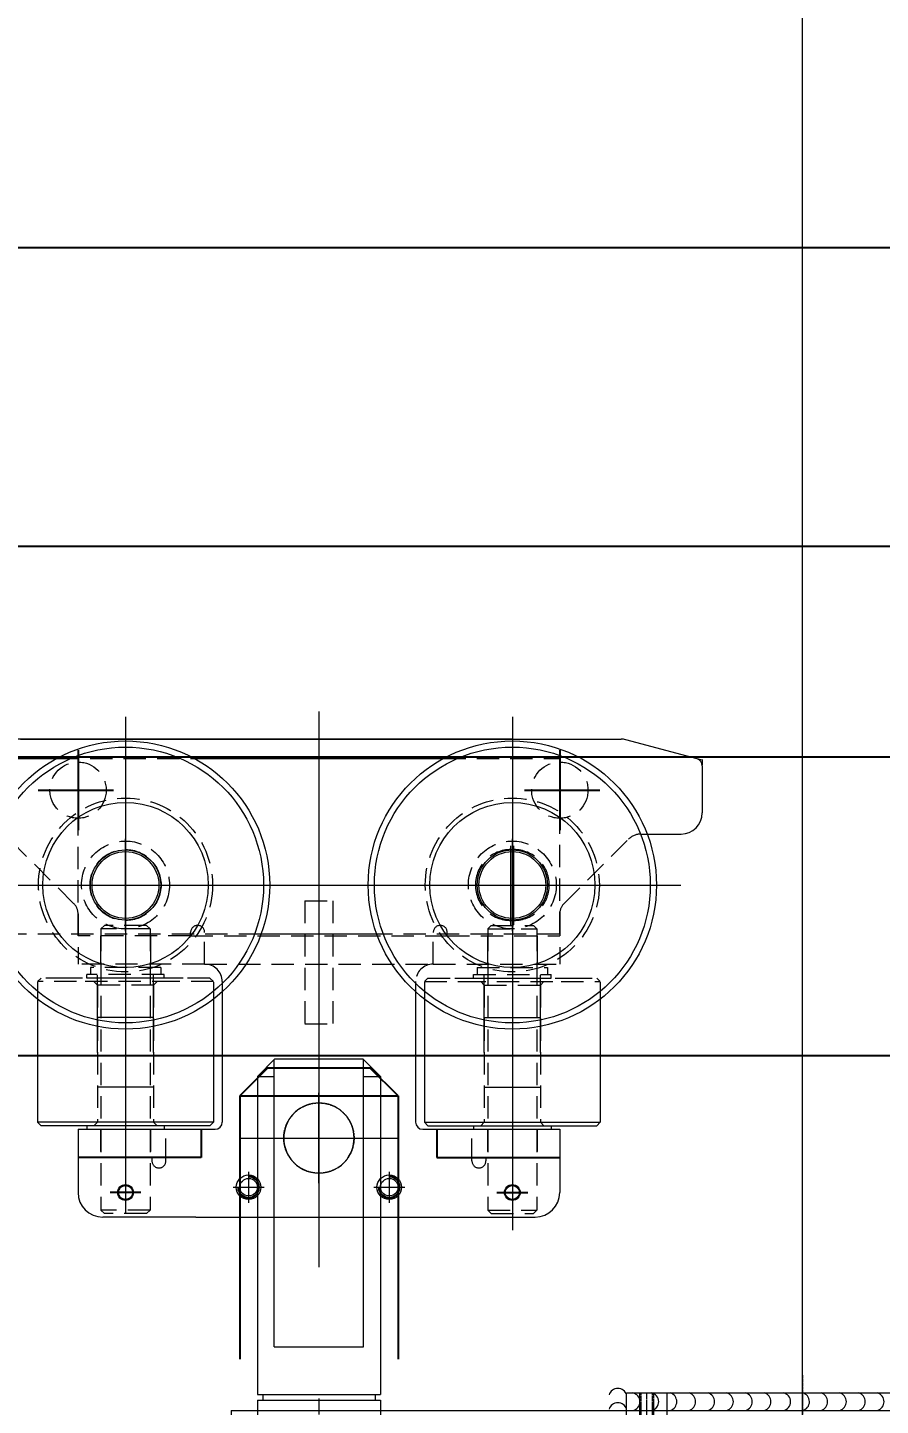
# Model space of a CAD drawing. Header units: inches. Extents: x 702888 to 852715, y 9845 to 271320.
# Drawn here: x 756105.6 to 756348.2, y 46472.2 to 46864.3 of the extents above; entities that cross this region are included whole.
import ezdxf

# ---------------------------------------------------------------- set-up
doc = ezdxf.new("R2010")
doc.units = ezdxf.units.IN
doc.header["$MEASUREMENT"] = 0
doc.header["$PDMODE"] = 34
for name, pattern in [('CENTER2', [1.125, 0.75, -0.125, 0.125, -0.125]), ('Discontinu', [1, 0.636364, -0.363636]), ('GESTRICHELT2', [9.525, 6.35, -3.175]), ('HIDDEN2', [0.1875, 0.125, -0.0625]), ('MITTE2', [725.805, 483.87, -80.645, 80.645, -80.645])]:
    doc.linetypes.add(name, pattern=pattern)
doc.layers.get('0').update_dxf_attribs({"lineweight": 5})
doc.layers.get('Defpoints').update_dxf_attribs({"lineweight": 5})
for name, color, linetype, lineweight in [('AIR PIPE', 120, 'Continuous', 5), ('BEMASSUNG', 5, 'Continuous', 0), ('CENTRE LINE', 1, 'CENTER2', 15), ('chain', 2, 'Continuous', 5), ('HIDDEN LINE', 252, 'HIDDEN2', 13), ('MITTE', 1, 'MITTE2', 0), ('OUTLINE', 7, 'Continuous', 30), ('UNSICHTBAR', 1, 'GESTRICHELT2', 0), ('VOLLINIE', 7, 'Continuous', 0)]:
    doc.layers.add(name, color=color, linetype=linetype, lineweight=lineweight)
for name, color, linetype in [('ATS-UNSICHTBAR', 1, 'Discontinu'), ('Conveyor_PF 1', 30, 'Continuous'), ('DÜNN', 1, 'Continuous')]:
    doc.layers.add(name, color=color, linetype=linetype)
doc.dimstyles.new('D1', dxfattribs={"dimscale": 66, "dimtxt": 2.5, "dimasz": 2.5, "dimexe": 1, "dimexo": 1, "dimgap": 1.25, "dimtad": 1, "dimdec": 0, "dimdsep": 46, "dimtxsty": 'Standard', "dimblk": 'OPEN30', "dimcen": 2.5, "dimclrd": 150, "dimclre": 150, "dimclrt": 140, "dimadec": 0, "dimazin": 0, "dimtfac": 1, "dimtdec": 0, "dimtmove": 0, "dimatfit": 3, "dimfxl": 1, "dimtfill": 1, "dimlwd": 13, "dimlwe": 13, "dimarcsym": 0})

# ---------------------------------------------------------------- blocks, each defined once
blk = doc.blocks.new('A$C67e8cd4e')
at = {"layer": 'Conveyor_PF 1'}
for p, q in [((6000, 229.86, 29355.5), (0, 229.86, 29355.5)), ((6000, 144.86, 29355.5), (0, 144.86, 29355.5)), ((0, 85), (6000, 85)), ((0, 0), (6000, 0))]:
    blk.add_line(p, q, dxfattribs=at)
blk = doc.blocks.new('A$C51210524')
blk.add_line((-50, 0), (50, 0))
for points in [[(-50, 80), (-50, 85), (50, 85), (50, 80.65)], [(-50, 0), (-50, 5)], [(50, 5), (50, 0)]]:
    blk.add_lwpolyline(points)
at = {"layer": 'CENTRE LINE', "linetype": 'CENTER2'}
blk.add_line((0, 90.05), (0, -8.02), dxfattribs=at)
at = {"layer": 'HIDDEN LINE', "linetype": 'HIDDEN2'}
for p, q in [((-46.25, 75), (-46.25, 85)), ((-45.9, 70), (-45.9, 85)), ((-44.25, 68.45), (-44.25, 85)), ((-42.6, 70), (-42.6, 85)), ((-42.25, 75), (-42.25, 85)), ((-38.5, 44.64), (-38.5, 85)), ((38.5, 44.64), (38.5, 85)), ((42.25, 75), (42.25, 85)), ((42.6, 70), (42.6, 85)), ((44.25, 68.45), (44.25, 85)), ((45.9, 70), (45.9, 85)), ((46.25, 75), (46.25, 85)), ((-46.25, 75), (-42.25, 75)), ((42.25, 75), (46.25, 75)), ((-45.9, 70), (-42.6, 70)), ((-45.9, 70), (-44.25, 69.01)), ((-42.6, 70), (-44.25, 69.01)), ((42.6, 70), (45.9, 70)), ((42.6, 70), (44.25, 69.01)), ((45.9, 70), (44.25, 69.01)), ((-38.5, 44.64), (-37.5, 44.64)), ((-37.5, 24.99), (-37.5, 44.64)), ((-37.5, 44.64), (37.5, 44.64)), ((37.5, 25), (37.5, 44.64)), ((38.5, 44.64), (37.5, 44.64)), ((37.5, 38), (50, 38)), ((37.5, 37.4), (49.81, 37.4)), ((37.5, 32.6), (50, 32.6)), ((37.5, 32), (50, 32)), ((-18.96, 24.99), (-37.5, 24.99)), ((-18.96, 24.99), (19.04, 25)), ((-18.96, 0), (-18.96, 24.99)), ((19.04, 0), (19.04, 25)), ((19.04, 25), (37.5, 25))]:
    blk.add_line(p, q, dxfattribs=at)
for points in [[(50, 85), (50, 5)], [(-50, 5), (-50, 80)]]:
    blk.add_lwpolyline(points, dxfattribs=at)
blk = doc.blocks.new('A$C6DF11944')
for centre, radius, start, end in [((1.23, 2.5), 2.55, 281.0938, 78.9062), ((6.57, 2.49), 2.56, 282.6917, 78.6666), ((11.65, 2.5), 2.62, 287.3698, 72.6302), ((17.01, 2.5), 2.62, 287.3698, 72.6302), ((22.37, 2.5), 2.62, 287.3698, 72.6302), ((27.73, 2.5), 2.62, 287.3698, 72.6302), ((33.08, 2.5), 2.62, 287.3698, 72.6302), ((38.44, 2.5), 2.62, 287.3698, 72.6302), ((44.09, 2.5), 2.55, 281.0938, 78.9062), ((49.44, 2.49), 2.56, 282.6917, 78.6666), ((54.52, 2.5), 2.62, 287.3698, 72.6302), ((59.87, 2.5), 2.62, 287.3698, 72.6302), ((65.23, 2.5), 2.62, 287.3698, 72.6302), ((70.59, 2.5), 2.62, 287.3698, 72.6302), ((75.95, 2.5), 2.62, 287.3698, 72.6302), ((81.31, 2.5), 2.62, 287.3698, 72.6302), ((86.66, 2.5), 2.62, 287.3698, 72.6302), ((92.02, 2.5), 2.62, 287.3698, 72.6302), ((97.38, 2.5), 2.62, 287.3698, 72.6302)]:
    blk.add_arc(centre, radius, start, end)
blk = doc.blocks.new('A$C43480035')
for centre, radius, start, end in [((-2.53, 0.82), 2.65, 197.928, 342.072), ((-2.53, -4.54), 2.65, 197.928, 342.072), ((-2.53, -9.9), 2.65, 197.928, 342.072), ((-2.53, -15.26), 2.65, 197.928, 342.072), ((-2.53, -20.61), 2.65, 197.928, 342.072), ((-2.53, -25.97), 2.65, 197.928, 342.072), ((-2.53, -31.33), 2.65, 197.928, 342.072), ((-2.53, -36.69), 2.65, 197.928, 342.072), ((-2.53, -42.05), 2.65, 197.928, 342.072), ((-2.53, -47.4), 2.65, 197.928, 342.072), ((-2.53, -52.76), 2.65, 197.928, 342.072), ((-2.53, -56.47), 3.53, 224.38, 315.62)]:
    blk.add_arc(centre, radius, start, end)
blk = doc.blocks.new('45Y45Y')
for p, q in [((20276.83, 5701.6, 14447.49), (20276.83, 5641.6, 14447.49)), ((20276.83, 5701.6, 14447.49), (20336.83, 5701.6, 14447.49)), ((20336.83, 5701.6, 14447.49), (20336.83, 5641.6, 14447.49)), ((20276.83, 5641.6, 14447.49), (20336.83, 5641.6, 14447.49))]:
    blk.add_line(p, q)
at = {"linetype": 'HIDDEN2'}
for p, q in [((20284.83, 5700.6, 14447.49), (20283.83, 5701.6, 14447.49)), ((20328.83, 5700.6, 14447.49), (20329.83, 5701.6, 14447.49)), ((20284.83, 5642.6, 14447.49), (20283.83, 5641.6, 14447.49)), ((20328.83, 5642.6, 14447.49), (20329.83, 5641.6, 14447.49))]:
    blk.add_line(p, q, dxfattribs=at)
at = {"layer": 'CENTRE LINE'}
blk.add_line((20306.83, 5709.99, 14447.49), (20306.83, 5637, 14447.49), dxfattribs=at)
at = {"layer": 'HIDDEN LINE', "linetype": 'HIDDEN2'}
for p, q in [((20284.83, 5700.6, 14447.49), (20284.83, 5642.6, 14447.49)), ((20328.83, 5700.6, 14447.49), (20284.83, 5700.6, 14447.49)), ((20328.83, 5700.6, 14447.49), (20328.83, 5642.6, 14447.49)), ((20328.83, 5642.6, 14447.49), (20284.83, 5642.6, 14447.49))]:
    blk.add_line(p, q, dxfattribs=at)
blk = doc.blocks.new('4577N')
for p, q in [((19906.83, 5706.6, 14447.49), (20231.83, 5706.6, 14447.49)), ((19906.83, 5706.6, 14447.49), (19906.83, 5631.6, 14447.49)), ((20231.83, 5706.6, 14447.49), (20231.83, 5631.6, 14447.49)), ((19906.83, 5697.72, 14447.49), (20231.83, 5697.72, 14447.49)), ((19906.83, 5640.49, 14447.49), (20231.83, 5640.49, 14447.49)), ((19906.83, 5631.6, 14447.49), (20231.83, 5631.6, 14447.49))]:
    blk.add_line(p, q)
for centre, radius, start, end in [((20016.83, 5710.23, 14447.49), 2.62, 17.3698, 162.6302), ((20121.83, 5710.23, 14447.49), 2.62, 17.3698, 162.6302), ((20016.83, 5706.19, 14447.49), 2.62, 17.3698, 162.6302), ((20121.83, 5706.19, 14447.49), 2.62, 17.3698, 162.6302), ((20016.83, 5700.83, 14447.49), 2.62, 17.3698, 162.6302), ((20121.83, 5700.83, 14447.49), 2.62, 17.3698, 162.6302), ((20016.83, 5695.48, 14447.49), 2.62, 17.3698, 162.6302), ((20121.83, 5695.48, 14447.49), 2.62, 17.3698, 162.6302), ((20016.83, 5690.12, 14447.49), 2.62, 17.3698, 162.6302), ((20121.83, 5690.12, 14447.49), 2.62, 17.3698, 162.6302), ((20016.83, 5684.76, 14447.49), 2.62, 17.3698, 162.6302), ((20121.83, 5684.76, 14447.49), 2.62, 17.3698, 162.6302), ((20016.83, 5679.4, 14447.49), 2.62, 17.3698, 162.6302), ((20121.83, 5679.4, 14447.49), 2.62, 17.3698, 162.6302), ((20016.83, 5674.32, 14447.49), 2.56, 12.6917, 168.6666), ((20121.82, 5674.32, 14447.49), 2.56, 11.3334, 167.3083), ((20016.83, 5668.98, 14447.49), 2.55, 11.0938, 168.9062), ((20121.83, 5668.98, 14447.49), 2.55, 11.0938, 168.9062), ((20016.83, 5663.33, 14447.49), 2.62, 17.3698, 162.6302), ((20121.83, 5663.33, 14447.49), 2.62, 17.3698, 162.6302), ((20016.83, 5657.97, 14447.49), 2.62, 17.3698, 162.6302), ((20121.83, 5657.97, 14447.49), 2.62, 17.3698, 162.6302), ((20016.83, 5652.61, 14447.49), 2.62, 17.3698, 162.6302), ((20121.83, 5652.61, 14447.49), 2.62, 17.3698, 162.6302), ((20016.83, 5647.25, 14447.49), 2.62, 17.3698, 162.6302), ((20121.83, 5647.25, 14447.49), 2.62, 17.3698, 162.6302), ((20016.83, 5641.9, 14447.49), 2.62, 17.3698, 162.6302), ((20121.83, 5641.9, 14447.49), 2.62, 17.3698, 162.6302), ((20016.83, 5636.54, 14447.49), 2.62, 17.3698, 162.6302), ((20121.83, 5636.54, 14447.49), 2.62, 17.3698, 162.6302), ((20016.83, 5631.46, 14447.49), 2.56, 12.6917, 168.6666), ((20121.82, 5631.46, 14447.49), 2.56, 11.3334, 167.3083), ((20016.83, 5626.11, 14447.49), 2.55, 11.0938, 168.9062), ((20121.83, 5626.11, 14447.49), 2.55, 11.0938, 168.9062)]:
    blk.add_arc(centre, radius, start, end)
at = {"linetype": 'HIDDEN2'}
for name, p in [('A$C51210524', (20069.33, 5626.6, 14447.49)), ('A$C6DF11944', (20019.33, 5706.6, 14447.49)), ('45Y45Y', (-100, 0)), ('A$C43480035', (19906.83, 5701.6, 14447.49)), ('A$C43480035', (20176.78, 5701.6, 14447.49))]:
    blk.add_blockref(name, p, dxfattribs=at)
at = {"linetype": 'HIDDEN2', "xscale": -1}
for name, p in [('45Y45Y', (40238.66, 0)), ('A$C43480035', (19961.88, 5701.6, 14447.49)), ('A$C43480035', (20231.83, 5701.6, 14447.49))]:
    blk.add_blockref(name, p, dxfattribs=at)
at = {"linetype": 'HIDDEN2', "xscale": -1, "rotation": 180}
blk.add_blockref('A$C6DF11944', (20019.33, 5631.6, 14447.49), dxfattribs=at)
blk = doc.blocks.new('545YUY')
for p, q in [((16202.92, 9365.34), (16197.92, 9360.34)), ((16202.72, 9283.34), (16202.72, 9365.14)), ((16202.92, 9365.34), (16227.92, 9365.34)), ((16232.92, 9360.34), (16227.92, 9365.34)), ((16228.12, 9283.34), (16228.12, 9365.14)), ((16197.92, 9360.34), (16197.92, 9269.84)), ((16197.92, 9360.34), (16202.72, 9360.34)), ((16228.12, 9360.34), (16232.92, 9360.34)), ((16232.92, 9360.34), (16232.92, 9269.84)), ((16202.72, 9283.34), (16228.12, 9283.34)), ((16197.92, 9269.84), (16232.92, 9269.84)), ((16199.42, 9269.84), (16199.42, 9268.24)), ((16231.42, 9269.84), (16231.42, 9268.24)), ((16197.92, 9268.24), (16232.92, 9268.24)), ((16197.92, 9268.24), (16197.92, 9200.34)), ((16232.92, 9268.24), (16232.92, 9200.34)), ((16185.42, 9198.34), (16185.42, 9189.34)), ((16195.92, 9198.34), (16234.92, 9198.34)), ((16234.92, 9198.34), (16244.42, 9198.34)), ((16240.42, 9198.34), (16245.42, 9198.34)), ((16245.42, 9198.34), (16245.42, 9189.34)), ((16185.42, 9189.34), (16186.42, 9188.34)), ((16185.42, 9189.34), (16245.42, 9189.34)), ((16186.42, 9188.34), (16244.42, 9188.34)), ((16244.42, 9188.34), (16245.42, 9189.34))]:
    blk.add_line(p, q)
at = {"linetype": 'HIDDEN2'}
blk.add_line((16185.42, 9198.34), (16195.92, 9198.34), dxfattribs=at)
blk.add_circle((16215.42, 9342.79), 10, dxfattribs=at)
blk.add_arc((16195.92, 9200.34, 0), 2, 270, 0, dxfattribs=at)
blk.add_arc((16234.92, 9200.34), 2, 180, 270)
at = {"layer": 'ATS-UNSICHTBAR'}
for p, q in [((16197.92, 9198.34), (16197.92, 9198.34)), ((16232.92, 9198.34), (16232.92, 9198.34))]:
    blk.add_line(p, q, dxfattribs=at)
at = {"layer": 'MITTE'}
for p, q in [((16215.42, 9329.94), (16215.42, 9355.64)), ((16197.92, 9342.79), (16232.92, 9342.79)), ((16197.92, 9342.79), (16232.92, 9342.79))]:
    blk.add_line(p, q, dxfattribs=at)
at = {"layer": 'OUTLINE'}
for p, q in [((16197.42, 9198.34), (16197.42, 9198.34)), ((16232.42, 9198.34), (16232.42, 9198.34))]:
    blk.add_line(p, q, dxfattribs=at)
blk = doc.blocks.new('A$C6ABB6B79')
at = {"linetype": 'HIDDEN2'}
for name, p in [('545YUY', (-16352.96, -9006.76, 0)), ('4577N', (-20069.37, -5448.09, -14447.49))]:
    blk.add_blockref(name, p, dxfattribs=at)
blk = doc.blocks.new('54y45yy5y')
for p, q in [((198859.15, 72015.41), (198718.2, 72015.41)), ((198719.27, 72015.41), (198890.1, 72015.41)), ((198911.67, 72009.8), (198891.4, 72015.24)), ((198697.15, 72009.91), (198729.53, 72009.91)), ((198768.77, 72009.91), (198839.53, 72009.91)), ((198913.15, 72007.87), (198913.15, 71998.41)), ((198913.15, 72007.87), (198913.15, 71994.41)), ((198858.75, 71984.01), (198859.55, 71984.01)), ((198858.75, 71963.81), (198859.55, 71963.81)), ((198769.15, 71879.41), (198839.15, 71879.41))]:
    blk.add_line(p, q)
for centre, radius in [((198784.15, 71887.91), 3.5), ((198824.15, 71887.91), 3.5), ((198749.15, 71886.41), 2), ((198859.15, 71886.41), 2)]:
    blk.add_circle(centre, radius)
for centre, radius, start, end in [((198890.1, 72010.41), 5, 75, 90), ((198804.15, 71901.91), 10, 323.1301, 216.8699), ((198804.15, 71901.91), 10, 216.8699, 323.1301)]:
    blk.add_arc(centre, radius, start, end)
at = {"layer": 'BEMASSUNG'}
for p, q in [((198913.15, 72009.41), (198911.67, 72009.8)), ((198913.15, 72009.65), (198913.15, 72008.11)), ((198913.15, 72009.65), (198913.15, 72008.11))]:
    blk.add_line(p, q, dxfattribs=at)
at = {"layer": 'DÜNN'}
for p, q in [((198735.65, 72012.28), (198735.65, 71989.54)), ((198872.65, 72012.28), (198872.65, 71989.54)), ((198724.28, 72000.91), (198745.69, 72000.91)), ((198862.62, 72000.91), (198884.02, 72000.91)), ((198789.65, 71921.93), (198781.65, 71913.93)), ((198789.65, 71921.93), (198818.65, 71921.93)), ((198826.65, 71913.93), (198818.65, 71921.93)), ((198781.65, 71913.93), (198781.65, 71839.01)), ((198781.65, 71913.93), (198826.65, 71913.93)), ((198826.65, 71913.93), (198826.65, 71839.01)), ((198770.65, 71904.41), (198770.65, 71896.41)), ((198837.65, 71904.41), (198837.65, 71896.41)), ((198770.65, 71896.41), (198735.65, 71896.41)), ((198837.65, 71896.41), (198872.65, 71896.41)), ((198753.54, 71886.41), (198744.77, 71886.41)), ((198854.76, 71886.41), (198863.53, 71886.41))]:
    blk.add_line(p, q, dxfattribs=at)
for centre in [(198784.15, 71887.91), (198824.15, 71887.91)]:
    blk.add_arc(centre, 3, 180, 90, dxfattribs=at)
at = {"layer": 'MITTE'}
for p, q in [((198749.15, 72021.8), (198749.15, 71926.01)), ((198804.15, 72023.26), (198804.15, 71865.14)), ((198804.15, 72023.26), (198804.15, 71865.14)), ((198859.15, 72021.8), (198859.15, 71926.01)), ((198859.15, 72020.75), (198859.15, 71875.65)), ((198749.15, 71989.88), (198749.15, 71880.63)), ((198749.15, 71989.88), (198749.15, 71880.63)), ((198749.15, 71960.79), (198749.15, 71987.03)), ((198858.75, 71962.57), (198858.75, 71985.03)), ((198859.15, 71987.92), (198859.15, 71875.83)), ((198859.15, 71987.92), (198859.15, 71875.83)), ((198859.15, 71987.92), (198859.15, 71875.83)), ((198859.15, 71960.79), (198859.15, 71987.03)), ((198859.55, 71962.57), (198859.55, 71985.03)), ((198858.75, 71984.01), (198859.55, 71984.01)), ((198701.26, 71973.91), (198797.05, 71973.91)), ((198702.13, 71973.91), (198906.17, 71973.91)), ((198736.03, 71973.91), (198872.27, 71973.91)), ((198736.41, 71973.91), (198872.1, 71973.91)), ((198811.26, 71973.91), (198907.05, 71973.91)), ((198848.65, 71973.91), (198848.65, 71973.91)), ((198869.65, 71973.91), (198869.65, 71973.91)), ((198859.15, 71966.99), (198859.15, 71875.83)), ((198858.75, 71963.81), (198859.55, 71963.81)), ((198742.05, 71959.41), (198742.05, 71951.41)), ((198756.25, 71959.41), (198756.25, 71951.41)), ((198852.05, 71959.41), (198852.05, 71951.41)), ((198866.25, 71959.41), (198866.25, 71951.41)), ((198739.15, 71950.41), (198739.15, 71948.41)), ((198759.15, 71950.41), (198759.15, 71948.41)), ((198849.15, 71950.41), (198849.15, 71948.41)), ((198869.15, 71950.41), (198869.15, 71948.41)), ((198741.15, 71926.23), (198741.15, 71948.23)), ((198757.15, 71926.23), (198757.15, 71948.23)), ((198851.15, 71926.23), (198851.15, 71948.23)), ((198867.15, 71926.23), (198867.15, 71948.23)), ((198757.15, 71936.23), (198741.15, 71936.23)), ((198851.15, 71936.23), (198867.15, 71936.23)), ((198757.15, 71916.41), (198741.15, 71916.41)), ((198851.15, 71916.41), (198867.15, 71916.41)), ((198781.65, 71901.91), (198826.65, 71901.91)), ((198781.65, 71901.91), (198826.65, 71901.91)), ((198784.15, 71892.31), (198784.15, 71883.5)), ((198784.15, 71892.31), (198784.15, 71883.5)), ((198824.15, 71892.31), (198824.15, 71883.5)), ((198824.15, 71892.31), (198824.15, 71883.5)), ((198779.75, 71887.91), (198788.56, 71887.91)), ((198779.75, 71887.91), (198788.56, 71887.91)), ((198819.75, 71887.91), (198828.56, 71887.91)), ((198819.75, 71887.91), (198828.56, 71887.91))]:
    blk.add_line(p, q, dxfattribs=at)
at = {"layer": 'UNSICHTBAR'}
for p, q in [((198729.53, 72009.91), (198768.77, 72009.91)), ((198735.65, 71959.41), (198735.65, 72009.91)), ((198839.53, 72009.91), (198872.65, 72009.91)), ((198872.65, 71959.91), (198872.65, 72009.91)), ((198895.72, 71988.41), (198897.5, 71988.41)), ((198734.48, 71968.58), (198716.12, 71986.94)), ((198873.82, 71968.58), (198892.19, 71986.94)), ((198800.15, 71969.41), (198808.15, 71969.41)), ((198800.15, 71969.41), (198800.15, 71934.41)), ((198808.15, 71969.41), (198808.15, 71934.41)), ((198735.65, 71965.75), (198735.65, 71951.41)), ((198872.65, 71965.75), (198872.65, 71951.41)), ((198742.15, 71961.41), (198743.15, 71962.41)), ((198756.15, 71961.41), (198742.15, 71961.41)), ((198742.15, 71961.41), (198742.15, 71881.41)), ((198755.15, 71962.41), (198743.15, 71962.41)), ((198755.15, 71962.41), (198756.15, 71961.41)), ((198756.15, 71961.41), (198756.15, 71881.41)), ((198853.15, 71962.41), (198852.15, 71961.41)), ((198852.15, 71961.41), (198866.15, 71961.41)), ((198852.15, 71961.41), (198852.15, 71881.41)), ((198853.15, 71962.41), (198865.15, 71962.41)), ((198866.15, 71961.41), (198865.15, 71962.41)), ((198866.15, 71961.41), (198866.15, 71881.41)), ((198787.69, 71959.91), (198710.62, 71959.91)), ((198767.65, 71959.41), (198735.65, 71959.41)), ((198767.65, 71959.41), (198767.65, 71960.41)), ((198767.65, 71959.41), (198840.65, 71959.41)), ((198771.65, 71951.41), (198771.65, 71960.41)), ((198872.65, 71959.91), (198820.62, 71959.91)), ((198836.65, 71951.41), (198836.65, 71960.41)), ((198840.65, 71959.41), (198840.65, 71960.41)), ((198840.65, 71959.41), (198872.65, 71959.41)), ((198771.65, 71951.41), (198735.65, 71951.41)), ((198759.15, 71950.41), (198739.15, 71950.41)), ((198771.65, 71951.41), (198836.65, 71951.41)), ((198836.65, 71951.41), (198872.65, 71951.41)), ((198849.15, 71950.41), (198869.15, 71950.41)), ((198725.15, 71947.41), (198724.15, 71946.41)), ((198735.23, 71946.41), (198724.15, 71946.41)), ((198724.15, 71946.23), (198724.15, 71942.5)), ((198732.79, 71947.41), (198725.15, 71947.41)), ((198765.52, 71947.41), (198732.79, 71947.41)), ((198763.07, 71946.41), (198735.23, 71946.41)), ((198738.15, 71947.41), (198738.15, 71948.41)), ((198760.15, 71948.41), (198738.15, 71948.41)), ((198760.15, 71947.41), (198738.15, 71947.41)), ((198740.15, 71946.41), (198741.15, 71945.41)), ((198741.15, 71945.41), (198741.15, 71906.41)), ((198757.15, 71945.41), (198741.15, 71945.41)), ((198758.15, 71946.41), (198757.15, 71945.41)), ((198757.15, 71945.41), (198757.15, 71906.41)), ((198760.15, 71947.41), (198760.15, 71948.41)), ((198774.15, 71946.41), (198763.07, 71946.41)), ((198773.15, 71947.41), (198765.52, 71947.41)), ((198774.15, 71946.41), (198773.15, 71947.41)), ((198774.15, 71946.23), (198774.15, 71942.5)), ((198776.65, 71946.41), (198776.65, 71943.5)), ((198831.65, 71946.41), (198831.65, 71943.5)), ((198834.15, 71946.41), (198835.15, 71947.41)), ((198834.15, 71946.41), (198845.23, 71946.41)), ((198834.15, 71946.23), (198834.15, 71942.5)), ((198835.15, 71947.41), (198842.79, 71947.41)), ((198842.79, 71947.41), (198875.52, 71947.41)), ((198845.23, 71946.41), (198873.07, 71946.41)), ((198848.15, 71947.41), (198848.15, 71948.41)), ((198848.15, 71948.41), (198870.15, 71948.41)), ((198848.15, 71947.41), (198870.15, 71947.41)), ((198850.15, 71946.41), (198851.15, 71945.41)), ((198851.15, 71945.41), (198851.15, 71906.41)), ((198851.15, 71945.41), (198867.15, 71945.41)), ((198868.15, 71946.41), (198867.15, 71945.41)), ((198867.15, 71945.41), (198867.15, 71906.41)), ((198870.15, 71947.41), (198870.15, 71948.41)), ((198873.07, 71946.41), (198884.15, 71946.41)), ((198875.52, 71947.41), (198883.15, 71947.41)), ((198883.15, 71947.41), (198884.15, 71946.41)), ((198884.15, 71946.23), (198884.15, 71942.5)), ((198724.15, 71942.5), (198724.15, 71941.41)), ((198774.15, 71942.5), (198774.15, 71941.41)), ((198834.15, 71942.5), (198834.15, 71941.41)), ((198800.15, 71934.41), (198808.15, 71934.41)), ((198741.15, 71906.41), (198740.15, 71905.41)), ((198757.15, 71906.41), (198758.15, 71905.41)), ((198851.15, 71906.41), (198850.15, 71905.41)), ((198867.15, 71906.41), (198868.15, 71905.41)), ((198742.05, 71904.41), (198742.05, 71896.41)), ((198756.25, 71904.41), (198756.25, 71896.41)), ((198760.65, 71895.41), (198760.65, 71904.41)), ((198847.65, 71895.41), (198847.65, 71904.41)), ((198852.05, 71904.41), (198852.05, 71896.41)), ((198866.25, 71904.41), (198866.25, 71896.41)), ((198756.65, 71896.41), (198756.65, 71895.41)), ((198851.65, 71896.41), (198851.65, 71895.41)), ((198849.65, 71893.41), (198849.65, 71893.41)), ((198742.15, 71881.41), (198743.15, 71880.41)), ((198756.15, 71881.41), (198742.15, 71881.41)), ((198755.15, 71880.41), (198743.15, 71880.41)), ((198755.15, 71880.41), (198756.15, 71881.41)), ((198852.15, 71881.41), (198866.15, 71881.41)), ((198853.15, 71880.41), (198852.15, 71881.41)), ((198853.15, 71880.41), (198865.15, 71880.41)), ((198866.15, 71881.41), (198865.15, 71880.41))]:
    blk.add_line(p, q, dxfattribs=at)
for centre, radius in [((198735.65, 72000.91), 8), ((198872.65, 72000.91), 8), ((198749.15, 71973.91), 24.75), ((198859.15, 71973.91), 24.75), ((198749.15, 71973.91), 12.5), ((198859.15, 71973.91), 12.5), ((198749.15, 71973.91), 10.1)]:
    blk.add_circle(centre, radius, dxfattribs=at)
for centre, radius, start, end in [((198895.72, 71983.41), 5, 90, 135), ((198858.75, 71973.91), 10.1, 90, 180), ((198859.55, 71973.91), 10.1, 0, 90), ((198858.75, 71973.91), 10.1, 180, 270), ((198859.55, 71973.91), 10.1, 270, 0), ((198731.65, 71965.75), 4, 0, 45), ((198876.65, 71965.75), 4, 135, 180), ((198769.65, 71960.41), 2, 90, 180), ((198769.65, 71960.41), 2, 0, 90), ((198838.65, 71960.41), 2, 90, 180), ((198838.65, 71960.41), 2, 0, 90), ((198771.65, 71946.41), 5, 0, 90), ((198836.65, 71946.41), 5, 90, 180), ((198758.65, 71895.41), 2, 180, 270), ((198758.65, 71895.41), 2, 270, 0), ((198849.65, 71895.41), 2, 180, 270), ((198849.65, 71895.41), 2, 270, 0)]:
    blk.add_arc(centre, radius, start, end, dxfattribs=at)
at = {"layer": 'VOLLINIE'}
for p, q in [((198897.5, 71988.41), (198907.15, 71988.41)), ((198769.65, 71962.41), (198769.65, 71962.41)), ((198838.65, 71962.41), (198838.65, 71962.41)), ((198838.65, 71962.41), (198838.65, 71962.41)), ((198820.62, 71959.91), (198787.69, 71959.91)), ((198836.65, 71954.41), (198836.65, 71954.41)), ((198724.15, 71941.41), (198724.15, 71906.41)), ((198774.15, 71941.41), (198774.15, 71906.41)), ((198776.65, 71943.5), (198776.65, 71906.41)), ((198831.65, 71943.5), (198831.65, 71906.41)), ((198834.15, 71941.41), (198834.15, 71906.41)), ((198884.15, 71942.5), (198884.15, 71906.41)), ((198774.15, 71906.41), (198724.15, 71906.41)), ((198725.15, 71905.41), (198724.15, 71906.41)), ((198773.15, 71905.41), (198774.15, 71906.41)), ((198834.15, 71906.41), (198884.15, 71906.41)), ((198835.15, 71905.41), (198834.15, 71906.41)), ((198851.15, 71906.41), (198867.15, 71906.41)), ((198883.15, 71905.41), (198884.15, 71906.41)), ((198773.15, 71905.41), (198725.15, 71905.41)), ((198735.65, 71904.41), (198774.65, 71904.41)), ((198735.65, 71904.41), (198735.65, 71886.41)), ((198738.15, 71905.41), (198738.15, 71904.41)), ((198738.15, 71905.41), (198738.15, 71904.41)), ((198738.15, 71904.41), (198760.15, 71904.41)), ((198738.15, 71904.41), (198760.15, 71904.41)), ((198760.15, 71905.41), (198760.15, 71904.41)), ((198760.15, 71905.41), (198760.15, 71904.41)), ((198833.65, 71904.41), (198872.65, 71904.41)), ((198835.15, 71905.41), (198883.15, 71905.41)), ((198848.15, 71905.41), (198848.15, 71904.41)), ((198848.15, 71905.41), (198848.15, 71904.41)), ((198848.15, 71904.41), (198870.15, 71904.41)), ((198848.15, 71904.41), (198870.15, 71904.41)), ((198848.15, 71904.41), (198870.15, 71904.41)), ((198848.15, 71904.41), (198870.15, 71904.41)), ((198870.15, 71905.41), (198870.15, 71904.41)), ((198870.15, 71905.41), (198870.15, 71904.41)), ((198872.65, 71904.41), (198872.65, 71886.41)), ((198735.65, 71896.41), (198760.65, 71896.41)), ((198756.65, 71896.41), (198735.65, 71896.41)), ((198851.65, 71896.41), (198872.65, 71896.41)), ((198769.15, 71879.41), (198742.65, 71879.41)), ((198839.15, 71879.41), (198865.65, 71879.41))]:
    blk.add_line(p, q, dxfattribs=at)
for centre, radius in [((198749.15, 71973.91), 41), ((198749.15, 71973.91), 39.24), ((198859.15, 71973.91), 41), ((198859.15, 71973.91), 39.24), ((198749.15, 71973.91), 23.5), ((198859.15, 71973.91), 23.5), ((198749.15, 71973.91), 10), ((198749.15, 71973.91), 10), ((198749.15, 71973.91), 9.5), ((198859.15, 71973.91), 10), ((198859.15, 71973.91), 10), ((198859.15, 71973.91), 9.5), ((198784.15, 71887.91), 2.5), ((198824.15, 71887.91), 2.5), ((198749.15, 71886.41), 2.25), ((198859.15, 71886.41), 2.25)]:
    blk.add_circle(centre, radius, dxfattribs=at)
for centre, radius, start, end in [((198911.15, 72007.87), 2, 0, 75), ((198907.15, 71994.41), 6, 270, 0), ((198774.65, 71906.41), 2, 270, 0), ((198833.65, 71906.41), 2, 180, 270), ((198742.65, 71886.41), 7, 180, 270), ((198865.65, 71886.41), 7, 270, 0)]:
    blk.add_arc(centre, radius, start, end, dxfattribs=at)
blk = doc.blocks.new('45Y54YKMJ')
blk.add_blockref('54y45yy5y', (662.29, -13828.64))
blk = doc.blocks.new('456Y56Y5')
blk.add_blockref('45Y54YKMJ', (-1917.25, -412.37))
at = {"ltscale": 20}
blk.add_blockref('A$C6ABB6B79', (197686.73, 57324.86, 0), dxfattribs=at)
blk = doc.blocks.new('_Open30')
at = {"color": 0, "linetype": 'ByBlock', "lineweight": -2}
for p, q in [((-1, 0.2679), (0, 0)), ((0, 0), (-1, -0.2679)), ((0, 0), (-1, 0))]:
    blk.add_line(p, q, dxfattribs=at)
blk = doc.blocks.new('*D282')
at = {"layer": 'AIR PIPE', "color": 150, "lineweight": 13, "transparency": 16777216}
for p, q in [((755646.49, 46459.82), (755646.49, 47198.56)), ((755921.49, 46459.82), (755921.49, 47198.56)), ((755481.49, 47132.56), (754711.49, 47132.56)), ((755921.49, 47132.56), (755646.49, 47132.56)), ((756086.49, 47132.56), (756251.49, 47132.56))]:
    blk.add_line(p, q, dxfattribs=at)
at = {"layer": 'Defpoints', "color": 0, "transparency": 16777216}
for p in [(755646.49, 47132.56), (755646.49, 46393.82), (755921.49, 46393.82)]:
    blk.add_point(p, dxfattribs=at)
at = {"layer": 'AIR PIPE', "color": 150, "lineweight": 13, "transparency": 16777216, "xscale": 165, "yscale": 165, "zscale": 165}
blk.add_blockref('_Open30', (755646.49, 47132.56), dxfattribs=at)
at = {"layer": 'AIR PIPE', "color": 150, "lineweight": 13, "transparency": 16777216, "xscale": 165, "yscale": 165, "zscale": 165, "rotation": 180}
blk.add_blockref('_Open30', (755921.49, 47132.56), dxfattribs=at)
at = {"layer": 'AIR PIPE', "color": 140, "transparency": 16777216, "insert": (755013.99, 47297.56), "char_height": 165, "attachment_point": 5, "bg_fill": 3, "box_fill_scale": 1.25, "bg_fill_color": 256, "bg_fill_true_color": 13158600, "bg_fill_transparency": 0}
blk.add_mtext('275', dxfattribs=at)
blk = doc.blocks.new('*D283')
at = {"layer": 'AIR PIPE', "color": 150, "lineweight": 13, "transparency": 16777216}
for p, q in [((755784.03, 46268.01), (755784.03, 47371.7)), ((756326.03, 46268.01), (756326.03, 47371.7)), ((755949.03, 47305.7), (756161.03, 47305.7)), ((756326.03, 47305.7), (757096.03, 47305.7))]:
    blk.add_line(p, q, dxfattribs=at)
at = {"layer": 'Defpoints', "color": 0, "transparency": 16777216}
for p in [(756326.03, 47305.7), (755784.03, 46202.01, 0), (756326.03, 46202.01, 0)]:
    blk.add_point(p, dxfattribs=at)
at = {"layer": 'AIR PIPE', "color": 150, "lineweight": 13, "transparency": 16777216, "xscale": 165, "yscale": 165, "zscale": 165, "rotation": 180}
blk.add_blockref('_Open30', (755784.03, 47305.7), dxfattribs=at)
at = {"layer": 'AIR PIPE', "color": 150, "lineweight": 13, "transparency": 16777216, "xscale": 165, "yscale": 165, "zscale": 165}
blk.add_blockref('_Open30', (756326.03, 47305.7), dxfattribs=at)
at = {"layer": 'AIR PIPE', "color": 140, "transparency": 16777216, "insert": (756793.53, 47470.7), "char_height": 165, "attachment_point": 5, "bg_fill": 3, "box_fill_scale": 1.25, "bg_fill_color": 256, "bg_fill_true_color": 13158600, "bg_fill_transparency": 0}
blk.add_mtext('542', dxfattribs=at)

msp = doc.modelspace()

# ---------------------------------------------------------------- block references
msp.add_blockref('456Y56Y5', (558639.302, -11112.625))
at = {"layer": 'chain', "color": 1}
msp.add_blockref('A$C67e8cd4e', (752375.838, 46571.717, 29355.497), dxfattribs=at)

# ---------------------------------------------------------------- next in the draw order: dimensions: what is measured, and where the dimension line sits
at = {"layer": 'AIR PIPE'}
dim = msp.add_linear_dim(base=(755646.489, 47132.556), p1=(755921.489, 46393.822), p2=(755646.489, 46393.822), dimstyle='D1', dxfattribs=at)
dim.commit()
dim.dimension.update_dxf_attribs({"geometry": '*D282', "text_midpoint": (755013.989, 47297.556)})

# ---------------------------------------------------------------- next in the draw order: dimensions: what is measured, and where the dimension line sits
dim = msp.add_linear_dim(base=(756326.029, 47305.695), p1=(755784.029, 46202.011, 0), p2=(756326.029, 46202.011, 0), dimstyle='D1', dxfattribs=at)
dim.commit()
dim.dimension.update_dxf_attribs({"geometry": '*D283', "text_midpoint": (756793.529, 47470.695)})

doc.saveas('drawing.dxf')
